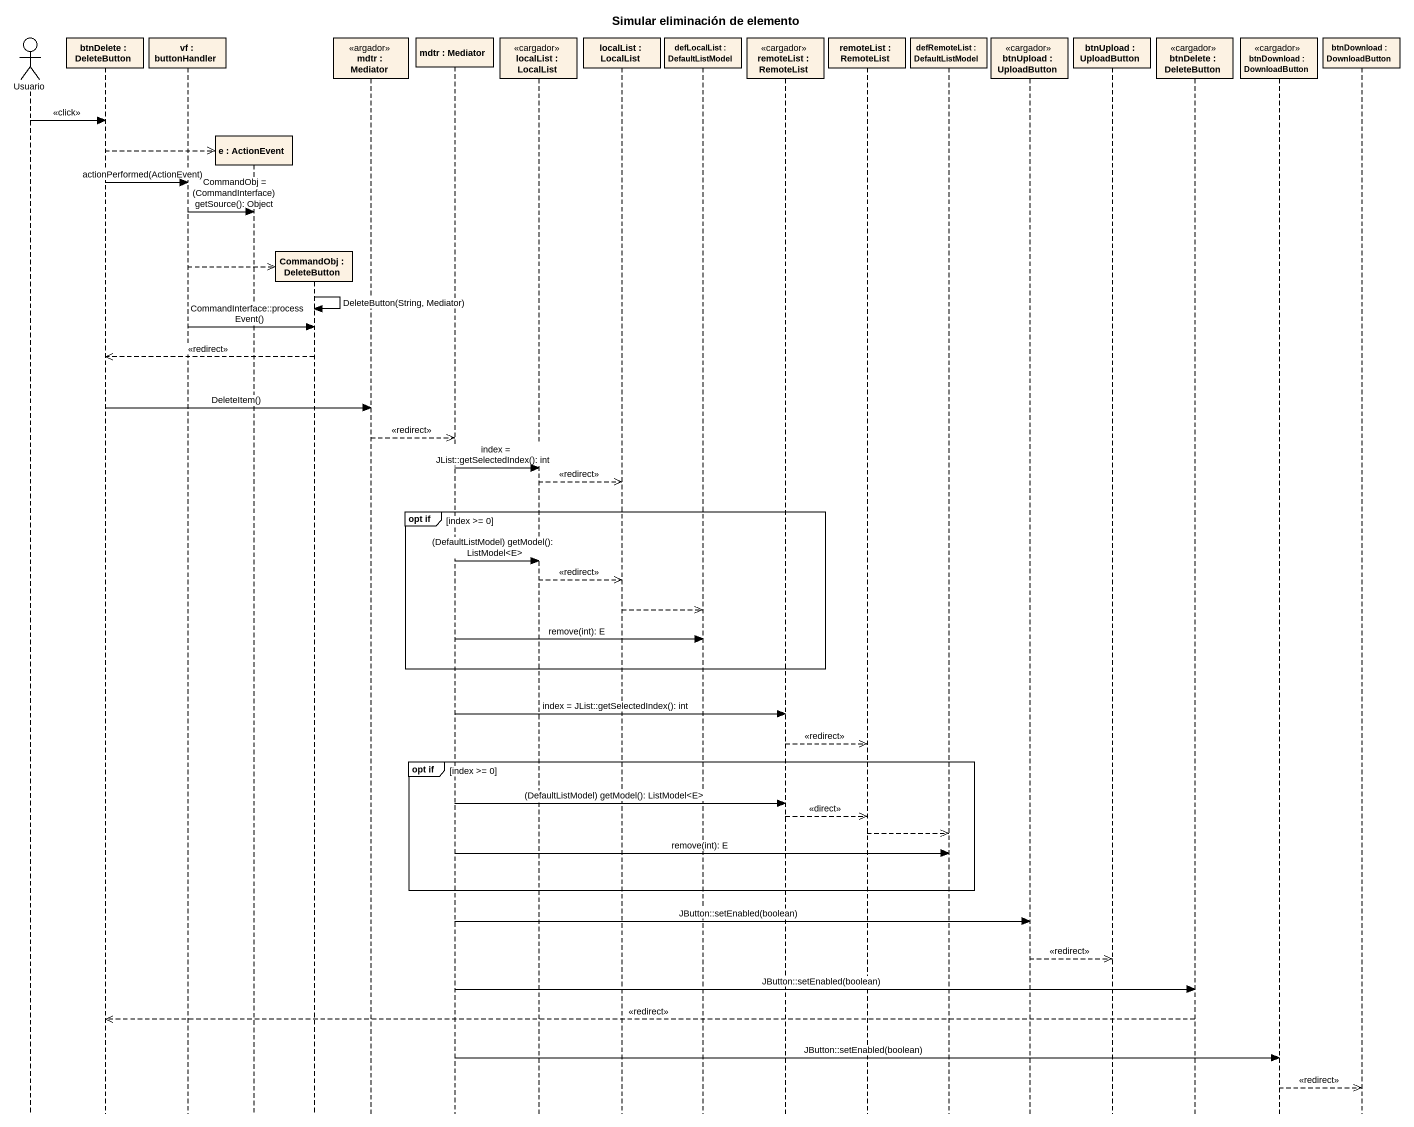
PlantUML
@startuml
title Simular eliminación de elemento
hide footbox
actor Usuario
participant "btnDelete : DeleteButton" as btnDelete
participant "vf : buttonHandler" as vf
participant "e : ActionEvent" as e
participant "CommandObj : DeleteButton" as CommandObj
participant "mdtr : Mediator" as mdtr <<argador>>
participant "mdtr : Mediator" as mdtr_2
participant "localList : LocalList" as localList <<cargador>>
participant "localList : LocalList" as localList_2
participant "defLocalList : DefaultListModel" as defLocalList
participant "remoteList : RemoteList" as remoteList <<cargador>>
participant "remoteList : RemoteList" as remoteList_2
participant "defRemoteList : DefaultListModel" as defRemoteList
participant "btnUpload : UploadButton" as btnUpload <<cargador>>
participant "btnUpload : UploadButton" as btnUpload_2
participant "btnDelete : DeleteButton" as btnDelete_2 <<cargador>>
participant "btnDownload : DownloadButton" as btnDownload <<cargador>>
participant "btnDownload : DownloadButton" as btnDownload_2

Usuario -> btnDelete : <<click>>
btnDelete -->> e **
btnDelete -> vf : actionPerformed(ActionEvent)
vf -> e : CommandObj = (CommandInterface) getSource(): Object
vf -->> CommandObj **
CommandObj -> CommandObj : DeleteButton(String, Mediator)
vf -> CommandObj : CommandInterface::processEvent()
CommandObj -->> btnDelete : <<redirect>>
btnDelete -> mdtr : DeleteItem()
mdtr -->> mdtr_2 : <<redirect>>
mdtr_2 -> localList : index = JList::getSelectedIndex(): int
localList -->> localList_2 : <<redirect>>
group opt if [index >= 0]
  mdtr_2 -> localList : (DefaultListModel) getModel(): ListModel<E>
  localList -->> localList_2 : <<redirect>>
  localList_2 -->> defLocalList
  mdtr_2 -> defLocalList : remove(int): E
end
mdtr_2 -> remoteList : index = JList::getSelectedIndex(): int
remoteList -->> remoteList_2 : <<redirect>>
group opt if [index >= 0]
  mdtr_2 -> remoteList : (DefaultListModel) getModel(): ListModel<E>
  remoteList -->> remoteList_2 : <<direct>>
  remoteList_2 -->> defRemoteList
  mdtr_2 -> defRemoteList : remove(int): E
end
mdtr_2 -> btnUpload : JButton::setEnabled(boolean)
btnUpload -->> btnUpload_2 : <<redirect>>
mdtr_2 -> btnDelete_2 : JButton::setEnabled(boolean)
btnDelete_2 -->> btnDelete : <<redirect>>
mdtr_2 -> btnDownload : JButton::setEnabled(boolean)
btnDownload -->> btnDownload_2 : <<redirect>>
@enduml
